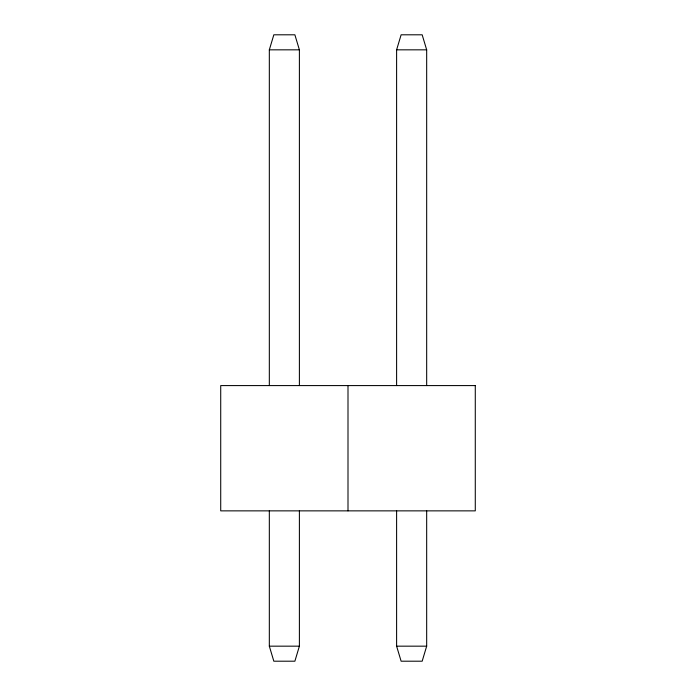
<?xml version="1.0" encoding="UTF-8"?>
<svg xmlns="http://www.w3.org/2000/svg" width="696" height="696" viewBox="0 0 696 696"><rect width="100%" height="100%" fill="white"/><g stroke="black" fill="none" stroke-linecap="round" stroke-linejoin="round"><path stroke-width="1.04" d="M269.326 385.584L269.326 49.834L273.832 34.8L294.878 34.8L299.393 49.834L299.393 385.584M396.607 385.584L396.607 49.834L401.122 34.8L422.168 34.8L426.674 49.834L426.674 385.584M299.393 510.864L299.393 646.166L294.878 661.2L273.832 661.2L269.326 646.166L269.326 510.864M426.674 510.864L426.674 646.166L422.168 661.2L401.122 661.2L396.607 646.166L396.607 510.864M269.326 49.834L299.393 49.834M396.607 49.834L426.674 49.834M269.326 646.166L299.393 646.166M396.607 646.166L426.674 646.166M348 385.584L348 510.864M475.281 385.584L220.719 385.584L220.719 510.864L475.281 510.864L475.281 385.584"/></g></svg>
